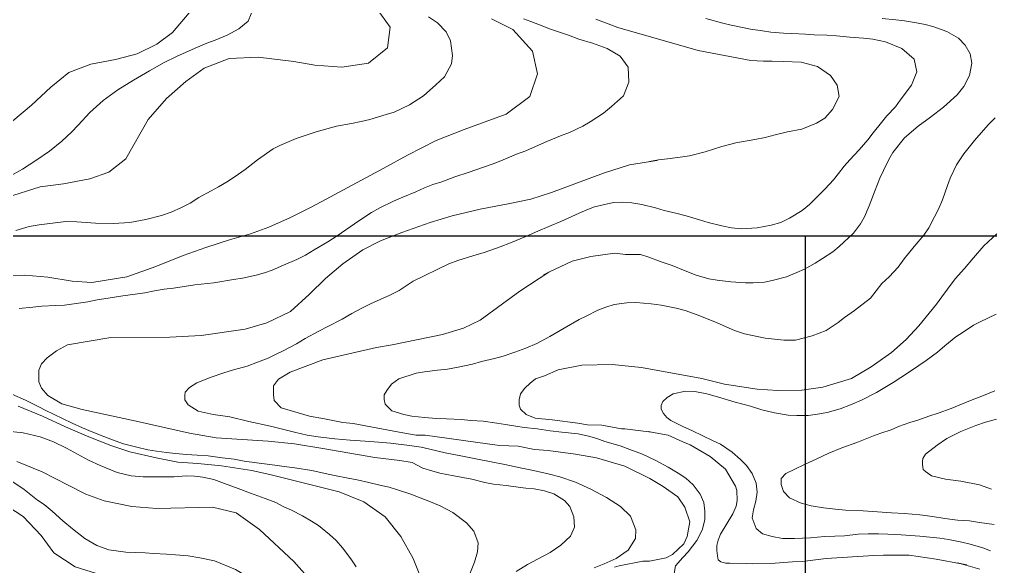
# Model space of a CAD drawing. Header units: metres. Extents: x 548946 to 557077, y 1838800 to 1845419.
# Drawn here: x 552594 to 553096, y 1840829 to 1841112 of the extents above; entities that cross this region are included whole.
import ezdxf

# ---------------------------------------------------------------- set-up
doc = ezdxf.new("R2010")
doc.units = ezdxf.units.M
doc.header["$LTSCALE"] = 28
for name, color, linetype, lineweight in [('1', 7, 'Continuous', 13), ('2', 7, 'Continuous', 13), ('60', 7, 'Continuous', 25)]:
    doc.layers.add(name, color=color, linetype=linetype, lineweight=lineweight)

msp = doc.modelspace()

# ---------------------------------------------------------------- linework, layer by layer
at = {"layer": '1'}
for points in [[(552648.55, 1841039.85), (552660.15, 1841060.18), (552669.71, 1841070.95), (552679.6, 1841079.82), (552689.07, 1841086.7), (552702.12, 1841091.65), (552717.08, 1841092.28), (552735.44, 1841090.17), (552746.42, 1841088.15), (552760.38, 1841087.24), (552774.03, 1841089.15), (552783.9, 1841097.11), (552785.29, 1841107.89), (552776.28, 1841120.23)], [(552837.66, 1841112.15), (552848.64, 1841106.64), (552858.96, 1841095.35), (552861.55, 1841083.72), (552857.54, 1841072), (552845.34, 1841062.88), (552823.56, 1841054.89), (552809.03, 1841049.26), (552794.19, 1841041.78), (552781.62, 1841034.81), (552754.5, 1841020.14), (552744.46, 1841014.88), (552733.8, 1841009.42), (552722.56, 1841004.42), (552713.1, 1841001.03), (552702.18, 1840997.88), (552690.04, 1840994.07), (552678.32, 1840989.92), (552664.19, 1840984.2), (552649.12, 1840978.77), (552631.04, 1840975.98), (552620.86, 1840976.67), (552608.2, 1840978.63), (552596.43, 1840979.65), (552585.46, 1840979.34)], [(552590.15, 1841059.52), (552599.87, 1841067.6), (552609.85, 1841076.87), (552619.12, 1841084.37), (552630.55, 1841088.75), (552643.23, 1841091.2), (552654.44, 1841094.13), (552664.65, 1841099.02), (552672.78, 1841105.1), (552681.36, 1841115.25)], [(552613.45, 1841006.92), (552617.56, 1841007.38), (552623.3, 1841007.23), (552633, 1841006.48), (552642.25, 1841006.32), (552650.65, 1841006.86), (552658.93, 1841008.42), (552667.01, 1841010.61), (552672.04, 1841012.21), (552677.35, 1841014.74), (552681.92, 1841016.94), (552686.41, 1841019.9), (552692.66, 1841023.32), (552696.61, 1841025.32), (552701.61, 1841028.34), (552706.81, 1841031.9), (552710.32, 1841034.24), (552716.66, 1841039.23), (552724.75, 1841044.93), (552728.32, 1841046.76), (552736.77, 1841050.29), (552747.06, 1841053.76), (552757.54, 1841056.61), (552765.3, 1841058.11), (552770.27, 1841059.05), (552774.7, 1841060.19), (552783.27, 1841062.69), (552787.29, 1841063.92), (552795.32, 1841067.79), (552802.49, 1841072.35), (552808.89, 1841078), (552813.38, 1841082.13), (552816.93, 1841088.9), (552817.5, 1841093.12), (552816.4, 1841100.8), (552814.2, 1841105.37), (552809.78, 1841110.09), (552805.16, 1841113.09)], [(552948.57, 1841112.24), (552957.28, 1841109.95), (552961.56, 1841108.86), (552967.41, 1841107.68), (552971.67, 1841106.85), (552977.75, 1841105.96), (552982.11, 1841105.27), (552988.68, 1841104.69), (552992.99, 1841104.52), (553000.04, 1841104.25), (553004.5, 1841103.96), (553011.04, 1841103.64), (553016, 1841103.41), (553022.97, 1841102.74), (553030.05, 1841102.22), (553034.79, 1841101.71), (553041.33, 1841100.21), (553049.89, 1841096.87), (553056.22, 1841091.32), (553057.59, 1841084.84), (553054.84, 1841077.9), (553049.06, 1841070.11), (553046.58, 1841066.72), (553042.15, 1841062.07), (553039.4, 1841058.65), (553035.06, 1841053.22), (553032.2, 1841049.66), (553027.82, 1841044.49), (553022.94, 1841039.27), (553020.05, 1841035.97), (553017.08, 1841032.26), (553014.45, 1841028.98), (553010.27, 1841024.35), (553007.36, 1841021.3), (553002.07, 1841016.17), (552998.24, 1841013.15), (552991.79, 1841009.18), (552987.22, 1841006.99), (552982.3, 1841005.54), (552975.05, 1841004.09), (552967.03, 1841003.72), (552961.77, 1841004.19), (552956.72, 1841005.19), (552949.64, 1841006.88), (552945.19, 1841008.34), (552938.34, 1841010.32), (552933.66, 1841011.49), (552926.98, 1841013.1), (552922.52, 1841014.56), (552915.45, 1841016.25), (552910.28, 1841017.11), (552905.57, 1841017.38), (552900.77, 1841017.24), (552891, 1841014.99), (552886.15, 1841013.03), (552881.18, 1841010.92), (552873.49, 1841007.47), (552868.52, 1841005.36), (552860.44, 1841002), (552855.36, 1840999.75), (552847.53, 1840996.42), (552842.16, 1840994.4), (552833.91, 1840991.41), (552828.11, 1840989.73), (552820.31, 1840987.31), (552815.57, 1840985.48), (552797.17, 1840976.57), (552789.89, 1840971.86), (552785.09, 1840969.38), (552775.18, 1840964.91), (552770.24, 1840962.54), (552765.47, 1840959.81), (552760.44, 1840957.04), (552753.07, 1840953.11), (552748.38, 1840950.77), (552741.38, 1840947.01), (552736.87, 1840944.3), (552729.99, 1840940.68), (552726.04, 1840938.69), (552722.22, 1840936.84), (552716.73, 1840934.67), (552711.36, 1840932.65), (552704.28, 1840930.83), (552699.25, 1840929.24), (552692.74, 1840926.96), (552685.34, 1840924.08), (552681.57, 1840921.61), (552679.27, 1840919.31), (552679.11, 1840917.5), (552679.11, 1840915.2), (552680.91, 1840912.73), (552685.96, 1840909.43), (552693.69, 1840907.69), (552702.4, 1840906.56), (552712.16, 1840904.13), (552723.5, 1840901.6), (552732.32, 1840899.45), (552736.46, 1840898.48)], [(553039.6, 1841112.38), (553046.7, 1841111.6), (553051.19, 1841111.05), (553057.41, 1841110.05), (553061.92, 1841109.25), (553065.8, 1841108.24), (553073.11, 1841105.67), (553079.22, 1841102.18), (553082.61, 1841098.52), (553085.17, 1841094.12), (553085.97, 1841089.26), (553084.85, 1841082.9), (553081.96, 1841077.25), (553078.42, 1841072.83), (553071.44, 1841066.47), (553064.73, 1841061.3), (553058.21, 1841056.69), (553051.21, 1841050.58), (553045.15, 1841043.02), (553043.07, 1841039.54), (553040.32, 1841033.78), (553038.54, 1841029.81), (553036.11, 1841023.56), (553032.96, 1841015.54), (553030.47, 1841009.8), (553028.53, 1841006.21), (553024.9, 1841001.38), (553017.47, 1840994.45), (553014.12, 1840991.74), (553008.78, 1840988.3), (553005.01, 1840985.93), (552999.5, 1840982.85), (552995.53, 1840981.11), (552990.19, 1840978.83), (552982.85, 1840976.99), (552978.91, 1840976.16), (552972.97, 1840975.77), (552968.94, 1840975.71), (552961.46, 1840976.32), (552954.35, 1840977.1), (552949.98, 1840977.79), (552943.53, 1840979.68), (552937.83, 1840981.91), (552931.15, 1840984.69), (552925.47, 1840986.66), (552918.96, 1840989.07), (552914.65, 1840990.41), (552907.04, 1840990.35), (552901.38, 1840991), (552889.13, 1840989.37), (552879.43, 1840986.87), (552867.34, 1840981.22), (552867.34, 1840981.22), (552852.39, 1840971.43), (552831.78, 1840956.45), (552823.16, 1840952.38), (552812.27, 1840948.97), (552786.31, 1840943.62), (552778.29, 1840942.35), (552750.51, 1840935.89), (552733.62, 1840929.6), (552727.61, 1840925.92), (552724.93, 1840922.57), (552724.93, 1840917.87), (552725.27, 1840914.86), (552728.94, 1840911.17), (552743.63, 1840906.89), (552751.42, 1840905.55), (552760.84, 1840903.62), (552766.21, 1840903.05), (552789.89, 1840898.56), (552798.74, 1840897.08), (552803.4, 1840897.08), (552841.82, 1840891.76), (552851.45, 1840891.28), (552859.93, 1840889.63), (552866.98, 1840889.12), (552881.05, 1840887.18), (552881.05, 1840887.18), (552891.89, 1840885.28), (552906.62, 1840880.96), (552919.5, 1840874.62), (552926.43, 1840870.46), (552934.03, 1840865.09), (552937.58, 1840859.91), (552940.25, 1840852.18), (552938.89, 1840844.65), (552937.1, 1840840.95), (552931.24, 1840835.38), (552927.94, 1840833.59), (552919.44, 1840831.99), (552915.94, 1840831.99), (552903.66, 1840829.46), (552901.27, 1840828.81)], [(552858.09, 1841110.73), (552854.3, 1841112.13)], [(552593.5, 1840962.46), (552600.58, 1840963.11), (552605.21, 1840963.62), (552612.32, 1840964.01), (552616.97, 1840964.26), (552624.14, 1840965.31), (552629.02, 1840965.85), (552633.85, 1840966.9), (552641.65, 1840968.15), (552647.01, 1840969), (552658.41, 1840970.65), (552663.38, 1840971.59), (552668.35, 1840972.52), (552673.23, 1840973.06), (552684.37, 1840974.68), (552694.13, 1840975.75), (552704.35, 1840977.4), (552708.95, 1840978.16), (552716.06, 1840979.73), (552720.35, 1840980.98), (552724.23, 1840982.32), (552730.2, 1840984.8), (552737.03, 1840987.76), (552741.45, 1840990.07), (552745.97, 1840992.78), (552753.05, 1840996.94), (552757.91, 1841000.07), (552764.68, 1841004.72), (552769.17, 1841007.69), (552775.71, 1841012.05), (552779.99, 1841014.47), (552787.02, 1841017.98), (552791.88, 1841019.94), (552798.59, 1841022.76), (552803.05, 1841024.81), (552807.42, 1841026.46), (552811.93, 1841028), (552818.67, 1841030.56), (552826.21, 1841032.96), (552833.61, 1841035.46), (552838.98, 1841037.48), (552843.72, 1841039.31), (552850.69, 1841042.15), (552855.43, 1841043.98), (552862, 1841046.91), (552866.34, 1841048.82), (552873.31, 1841051.67), (552878.05, 1841053.49), (552884.85, 1841056.71), (552888.76, 1841058.96), (552895.56, 1841063.35), (552899.73, 1841066.8), (552905.88, 1841072.42), (552908.63, 1841079.36), (552908.29, 1841087.12), (552904.16, 1841092.78), (552897.48, 1841096.73), (552889.89, 1841099.53), (552882.89, 1841101.62), (552877.47, 1841103.63), (552872.88, 1841105.2), (552867.74, 1841106.98), (552863.8, 1841108.5), (552858.09, 1841110.73)], [(553098.19, 1841060.96), (553094.56, 1841057.31), (553087.39, 1841049.23), (553081.9, 1841042.39), (553078.1, 1841036.77), (553074.83, 1841029.77), (553073.43, 1841025.98), (553070.85, 1841018.67), (553068.57, 1841013.48), (553066.76, 1841009.77), (553063.73, 1841004.23), (553061.16, 1841000.44), (553056.21, 1840994.56), (553051.07, 1840988.14), (553047.89, 1840983.89), (553043.38, 1840978.84), (553039.46, 1840975.42), (553033.66, 1840967.89), (553025.4, 1840961.38), (553020.2, 1840957.82), (553016.97, 1840955.25), (553010.66, 1840951.18), (553003.43, 1840948.3), (552994.95, 1840946.19), (552988.84, 1840946.17), (552979.11, 1840947.18), (552968.46, 1840949.39), (552963.32, 1840951.16), (552954.3, 1840955.11), (552947.91, 1840957.66), (552943.97, 1840959.18), (552937.86, 1840961.5), (552933.18, 1840962.67), (552925.33, 1840964.28), (552920.19, 1840964.88), (552912.31, 1840965.58), (552907.66, 1840965.32), (552901.12, 1840964.47), (552896.84, 1840963.22), (552892.72, 1840961.6), (552886.55, 1840958.58), (552882.98, 1840956.75), (552875.27, 1840952.39), (552867.81, 1840948.06), (552861.07, 1840944.33), (552855.47, 1840942.02), (552849.73, 1840939.83), (552843.7, 1840937.86), (552839.16, 1840936.58), (552832.57, 1840935.07), (552827.91, 1840933.65), (552820.4, 1840932.17), (552814.92, 1840931.18), (552809.78, 1840930.61), (552802.98, 1840929.74), (552798.76, 1840929.14), (552789.85, 1840926.21), (552785.99, 1840923.44), (552783.49, 1840920.14), (552782.17, 1840917.84), (552782.17, 1840915.53), (552782.67, 1840913.07), (552786.09, 1840909.54), (552792.28, 1840907.62), (552796.54, 1840906.79)], [(552586.91, 1841019.91), (552604.31, 1841025.34), (552616.31, 1841026.94), (552630.01, 1841029.5), (552639.74, 1841032.91), (552648.55, 1841039.85)], [(552591.8, 1841002.72), (552598.71, 1841004.91), (552603.82, 1841005.73), (552613.45, 1841006.92)], [(553098.93, 1841001.08), (553092.33, 1840994.9), (553086.9, 1840988.7), (553082.18, 1840983.11), (553077.44, 1840977.78), (553073.46, 1840972.53), (553070.52, 1840968.56), (553067.83, 1840964.63), (553058.64, 1840953.55), (553052.05, 1840946.47), (553044.52, 1840939.67), (553033.94, 1840932.28), (553023.85, 1840926.36), (553009.06, 1840921.87), (552998.23, 1840920.28), (552985.69, 1840920.05), (552975.11, 1840920.82), (552958.11, 1840923.46), (552946.39, 1840926.31), (552915.32, 1840932.05), (552899.99, 1840933.59), (552884.35, 1840933.27), (552872.07, 1840930.74), (552865.15, 1840927.7), (552860.4, 1840926.06), (552857.61, 1840923.92), (552854.98, 1840921.29), (552852.69, 1840918.33), (552852.03, 1840915.2), (552852.03, 1840912.57), (552852.69, 1840910.43), (552855.64, 1840907.64), (552860.24, 1840905.81), (552868.97, 1840905.01), (552882.25, 1840903.25), (552887.39, 1840902.4), (552894.67, 1840902.17), (552904.85, 1840900.32)], [(552865.93, 1840980.56), (552864.53, 1840979.91), (552865.93, 1840980.56)], [(552669.58, 1840888.12), (552664.44, 1840888.73), (552659.93, 1840889.53), (552654.33, 1840890.74), (552647.37, 1840892.57), (552643.03, 1840894.17), (552637.21, 1840896.26), (552631.5, 1840898.5), (552626.16, 1840900.9), (552620.83, 1840903.3), (552615.89, 1840905.62), (552611.49, 1840907.74), (552607.24, 1840909.74), (552603.65, 1840911.68), (552596.77, 1840915.09), (552589.66, 1840918.21)], [(553097.85, 1840919.94), (553092.14, 1840917.49), (553085.4, 1840914.93), (553079.55, 1840912.59), (553075.32, 1840910.83), (553068.69, 1840908.41), (553064.29, 1840907.01), (553058.04, 1840904.76), (553054.01, 1840903.54), (553048.13, 1840901.46), (553044.41, 1840899.75), (553039.02, 1840897.99), (553035.13, 1840896.65), (553026.53, 1840893.23), (553018.91, 1840890.44), (553012.05, 1840887.73), (553005.63, 1840884.68), (552999.8, 1840882.09), (552994.26, 1840879.27), (552989.94, 1840877.21), (552987.48, 1840874.58), (552987.48, 1840873.1), (552987.48, 1840871.46), (552988.74, 1840868), (552991.85, 1840864.57)], [(552592.93, 1840912.04), (552605.56, 1840906.83), (552617.44, 1840901.29), (552629.41, 1840896.14), (552640.79, 1840891.71), (552650.74, 1840888.41), (552664.3, 1840885.25), (552664.3, 1840885.25), (552675.56, 1840883), (552685.86, 1840882.46), (552698.05, 1840881.1), (552713.72, 1840878.82), (552723.81, 1840876.58), (552758.99, 1840867.79), (552771.61, 1840862.59), (552782.7, 1840854.88), (552790.83, 1840844.65), (552797.15, 1840833.3), (552800.93, 1840823.75)], [(552796.54, 1840906.79), (552803.1, 1840906.21), (552809.27, 1840905.72), (552814.49, 1840905.51), (552822.2, 1840905.19), (552827.08, 1840904.56), (552833.36, 1840904.21), (552840.5, 1840903.17), (552844.87, 1840902.49), (552850.29, 1840901.65), (552854.66, 1840900.96), (552861.37, 1840900.27), (552867.99, 1840899.18), (552874.05, 1840898.55), (552882.47, 1840897.65), (552887.92, 1840896.56), (552892.23, 1840895.22), (552896.28, 1840893.84), (552904.22, 1840891.46), (552909.24, 1840889.55), (552915.75, 1840887.14), (552922.74, 1840883.88), (552928.96, 1840880.53), (552934.13, 1840877.33), (552938.18, 1840874.79), (552941.94, 1840871.3), (552945.59, 1840866.5), (552947.5, 1840862.16), (552947.98, 1840857.79), (552947.95, 1840853.36), (552946.6, 1840847.88), (552943.8, 1840842.63), (552939.37, 1840836.81), (552936.57, 1840833.9), (552932.77, 1840829.45), (552931.88, 1840824.54)], [(553098.81, 1840905.35), (553093.13, 1840903.81), (553088.13, 1840901.96), (553080.27, 1840898.89), (553073.13, 1840895.24), (553068.05, 1840891.82), (553062.09, 1840887.25), (553060.78, 1840884.95), (553060.45, 1840883.47)], [(552767.65, 1840828.95), (552764.97, 1840833.21), (552760.72, 1840838.73), (552757.44, 1840842.53), (552753.96, 1840845.78), (552748.26, 1840850.36), (552744.63, 1840852.56), (552740.04, 1840855.31), (552734.25, 1840858.31), (552730.28, 1840860.08), (552726.14, 1840862.23), (552720.58, 1840864.35), (552713.13, 1840867.04), (552705.39, 1840869.96), (552701.05, 1840871.56), (552694.15, 1840874.05), (552688.41, 1840875.37), (552684.07, 1840875.8), (552679.76, 1840875.98), (552673.56, 1840875.56), (552666.28, 1840875.53), (552657.57, 1840875.49), (552651.41, 1840875.98), (552644.18, 1840877.78), (552635.34, 1840881.36), (552629.32, 1840884.08), (552621.7, 1840888.31), (552617.96, 1840890.37), (552611.22, 1840893.66), (552604.32, 1840896.15), (552595.5, 1840898.3), (552587.47, 1840899.11)], [(552736.46, 1840898.48), (552742.34, 1840897.05), (552748.02, 1840896.24), (552756.72, 1840895.12), (552764.6, 1840894.43), (552772.34, 1840893.85), (552779.28, 1840893.44), (552785.44, 1840892.95), (552795.21, 1840891.68), (552801.29, 1840890.79), (552805.83, 1840889.73), (552813.71, 1840887.87), (552822.61, 1840886.12), (552831.38, 1840884.48), (552837.48, 1840883.33), (552844.54, 1840881.9), (552853.33, 1840880.01), (552859.32, 1840878.72), (552867.71, 1840876.91), (552872.94, 1840875.53), (552881.19, 1840872.67), (552889.12, 1840869.12), (552897.14, 1840864.8), (552904.42, 1840860.14), (552909.64, 1840855.26), (552912.37, 1840848.14), (552912.08, 1840843.69), (552908.33, 1840837.55), (552902.16, 1840833.36), (552895.96, 1840830.6), (552890.74, 1840828.46)], [(552904.85, 1840900.32), (552906.67, 1840900.26), (552920.47, 1840898.61), (552920.47, 1840898.61), (552929.05, 1840897.05), (552936.7, 1840893.5), (552940.37, 1840891.96), (552950.75, 1840885.99), (552958.59, 1840879.48), (552963.85, 1840870.61), (552964.48, 1840868.47), (552964.79, 1840863.33), (552964.22, 1840860.28), (552962.46, 1840856.33), (552956.05, 1840845.79), (552954.8, 1840842.71), (552954.24, 1840840.06), (552954.24, 1840837.4), (552954.52, 1840834.74), (552954.94, 1840832.65), (552956.19, 1840831.53), (552958.7, 1840830.83), (552960.93, 1840830.83), (552969.31, 1840830.8), (552972.44, 1840830.63), (552984.33, 1840830.91), (552993.31, 1840831.65), (552998.34, 1840831.82), (553010.74, 1840833.33), (553035.31, 1840834.89), (553040.34, 1840835.06), (553053.56, 1840834.98), (553067.64, 1840833.04), (553080.5, 1840830.56), (553080.5, 1840830.56), (553090.24, 1840827.78)], [(552919.67, 1840898.75), (552918.87, 1840898.9), (552919.67, 1840898.75)], [(552826.44, 1840825.41), (552828.9, 1840831.41), (552830.53, 1840836.66), (552830.79, 1840841.37), (552828.57, 1840847.37), (552824.83, 1840851.77), (552817.62, 1840857.09), (552811.54, 1840860.32), (552807.03, 1840862.29), (552795.9, 1840866.53), (552789.02, 1840868.76), (552784.71, 1840870.11), (552780.57, 1840871.08), (552774.29, 1840872.6), (552768.15, 1840874.01), (552763.64, 1840874.81), (552756.59, 1840876.25), (552751.68, 1840877.14), (552744.74, 1840878.71), (552736.01, 1840880.09), (552730.47, 1840880.78), (552725.7, 1840881.56), (552718.85, 1840882.36), (552709.74, 1840883.57), (552704.69, 1840884.58), (552698.5, 1840885.33), (552691.1, 1840886.33), (552685.48, 1840886.62), (552679.97, 1840887.06), (552674.32, 1840887.6), (552669.58, 1840888.12)], [(552745.31, 1840820.68), (552735.53, 1840831.77), (552717.76, 1840848.32), (552705.67, 1840856.82), (552693.42, 1840859.86), (552664.62, 1840859.12), (552651.68, 1840860.14), (552637.49, 1840863.1), (552627.91, 1840866.57), (552627.91, 1840866.57), (552618.72, 1840871.12), (552605.39, 1840878.06), (552592.22, 1840883.46)], [(553060.45, 1840883.47), (553060.45, 1840881.83), (553060.94, 1840879.36), (553062.09, 1840878.21), (553065.23, 1840876.03), (553072.46, 1840874.23), (553080.36, 1840873.28), (553090.07, 1840871.35), (553096.18, 1840869.04)], [(552748.74, 1840754.32), (552746.75, 1840758.25), (552742.1, 1840766.41), (552739.92, 1840770.95), (552736.83, 1840776.7), (552735.04, 1840782.7), (552730.64, 1840789.51), (552723.39, 1840797.65), (552712.7, 1840806.43), (552698.14, 1840813.88), (552681.62, 1840819.17), (552667.66, 1840821.25), (552644.74, 1840823.49), (552633.51, 1840825.48), (552622.5, 1840828.92), (552611.33, 1840836.23), (552611.33, 1840836.23), (552604.9, 1840845.1), (552595.52, 1840854.94), (552583.52, 1840862.67)], [(552991.85, 1840864.57), (552997.72, 1840861.96), (553002.95, 1840860.59), (553009.31, 1840859.47), (553015.62, 1840858.86), (553020.76, 1840858.26), (553029.9, 1840857.96), (553037.24, 1840857.47), (553044.46, 1840856.84), (553051.25, 1840856.55), (553059.13, 1840855.85), (553065.73, 1840855.02), (553072.09, 1840853.9), (553078.55, 1840853.18), (553084.83, 1840852.83), (553089.99, 1840851.97), (553097.53, 1840850.85)]]:
    msp.add_lwpolyline(points, dxfattribs=at)
msp.add_lwpolyline([(553080.5, 1840830.56), (553083.39, 1840830), (553078.47, 1840831.14)], close=True, dxfattribs=at)
at = {"layer": '2'}
for points in [[(552579.82, 1841026.34), (552587.81, 1841030.34), (552595.26, 1841034.54), (552602.16, 1841038.93), (552609.14, 1841043.72), (552615.54, 1841048.96), (552620.57, 1841053.64), (552624.04, 1841057.2), (552630.03, 1841063.7), (552636.96, 1841069.92), (552644.5, 1841075.43), (552652.62, 1841080.5), (552660.77, 1841085.3), (552668.47, 1841089.53), (552674.87, 1841092.68), (552684.52, 1841097.02), (552690.47, 1841099.59), (552694.72, 1841101.17), (552701.07, 1841103.66), (552707.07, 1841106.89), (552711.91, 1841111.02), (552714.9, 1841118.45)], [(552850.36, 1840826.62), (552856.22, 1840830.12), (552861.73, 1840833.2), (552868.02, 1840836.37), (552873.45, 1840840.21), (552878.53, 1840844.81), (552880.62, 1840849.46), (552880.28, 1840854.88), (552878.26, 1840860.25), (552875.47, 1840863.2), (552869.87, 1840866.74), (552865.17, 1840868.18), (552859.71, 1840869.27), (552855.52, 1840869.58), (552851.55, 1840870.19), (552845.35, 1840870.94), (552838.76, 1840871.77), (552834.25, 1840872.57), (552827.43, 1840874.29), (552822.92, 1840875.1), (552818.26, 1840876.02), (552810.95, 1840877.42), (552806.79, 1840878.65), (552802.22, 1840879.97), (552796.75, 1840882.82), (552790.35, 1840883.97), (552777.36, 1840885.51), (552750.54, 1840890.17), (552735.9, 1840892.56), (552722.28, 1840893.89), (552695.27, 1840895.69), (552695.27, 1840895.69), (552681.53, 1840898.05), (552653.9, 1840904.3), (552626.03, 1840910.27), (552615.6, 1840913.26), (552608.34, 1840917.54), (552605, 1840921.23), (552603.67, 1840924.58), (552603.67, 1840927.59), (552603.67, 1840930.61), (552605, 1840933.96), (552608.01, 1840936.97), (552612.69, 1840940.66), (552618.37, 1840943.68), (552640.93, 1840947.55), (552671.35, 1840947.69), (552687.59, 1840948.46), (552710.28, 1840951.76), (552721.57, 1840955.08), (552733.74, 1840960.97), (552743.63, 1840969.84), (552751.79, 1840978), (552760.81, 1840985.48), (552771.13, 1840992.84), (552780.34, 1840997.36), (552791.26, 1841001.69), (552805.96, 1841006.95), (552817.36, 1841010.42), (552831.75, 1841013.83), (552847.1, 1841016.7), (552857.99, 1841018.95), (552868.63, 1841022.33), (552895.61, 1841032.45), (552909, 1841036.66), (552923.25, 1841039.02), (552923.33, 1841039.02), (552919.38, 1841038.4), (552924.09, 1841039.31), (552928.72, 1841039.82), (552935.26, 1841040.67), (552940, 1841041.33), (552948.22, 1841043.4), (552956.76, 1841046.16), (552964.1, 1841048.01), (552973.78, 1841049.86), (552979.26, 1841050.85), (552984.32, 1841052.19), (552990.66, 1841053.67), (552998.17, 1841055.14), (553005.77, 1841058.19), (553010.02, 1841060.87), (553014.08, 1841065.35), (553017.37, 1841072.09), (553016.35, 1841077.83), (553012.93, 1841082.91), (553006.31, 1841087.51), (552997.75, 1841089.69), (552988.72, 1841090.13), (552982.73, 1841090.25), (552978.3, 1841090.28), (552971.76, 1841090.6), (552944.53, 1841095.73), (552902.92, 1841107.74), (552891.58, 1841111.92)], [(553098.69, 1840959.57), (553090.41, 1840955.67), (553086.84, 1840953.84), (553081.64, 1840950.28), (553077.75, 1840947.77), (553072.01, 1840943.24), (553068.21, 1840939.96), (553062.44, 1840935.68), (553058.69, 1840933.06), (553053.38, 1840929.35), (553045.35, 1840924.3), (553036.7, 1840919.06), (553029.07, 1840915.1), (553023.36, 1840912.65), (553017.99, 1840910.63), (553011.3, 1840908.72), (553006.19, 1840907.9), (553001.45, 1840907.24), (552995.48, 1840907.11), (552991.03, 1840907.4), (552984.01, 1840908.57), (552977.47, 1840910.07), (552971.53, 1840912.01), (552963.63, 1840914.13), (552954.61, 1840916.91), (552948.98, 1840918.37), (552942.88, 1840919.52), (552937.91, 1840919.75), (552931.56, 1840918.33)], [(552931.56, 1840918.33), (552928.45, 1840916.52), (552926.31, 1840914.39), (552925.49, 1840912.41), (552925.49, 1840910.44), (552926.64, 1840908.14), (552928.28, 1840906.16), (552930.41, 1840904.52), (552936.66, 1840901.54), (552941.6, 1840899.22), (552946.68, 1840896.79), (552952.3, 1840894.16), (552956.01, 1840892.36), (552962.06, 1840888.21), (552966.51, 1840884.41), (552969.45, 1840881.35), (552972.5, 1840877.26), (552974.61, 1840872.29), (552975, 1840867.53), (552974.34, 1840862.9), (552973.14, 1840858.48), (552972.42, 1840854.37), (552974.47, 1840848.74), (552977.75, 1840846.11), (552982.86, 1840844.59), (552988.17, 1840843.62), (552994.28, 1840843.64), (553002.56, 1840844.03), (553009.9, 1840844.71), (553015.21, 1840844.9), (553020.26, 1840845.07), (553027.2, 1840845.83), (553032.51, 1840846.03), (553037.71, 1840846.08), (553042.53, 1840845.96), (553049.47, 1840845.55), (553059.18, 1840844.8), (553069.57, 1840843.74), (553074.05, 1840843.19), (553080.85, 1840841.73), (553085.13, 1840840.64), (553091.69, 1840838.89), (553095.78, 1840837.26)], [(552720.53, 1840817.52), (552714.28, 1840822.3), (552705.38, 1840827.56), (552694.48, 1840832.08), (552686.88, 1840833.71), (552680.8, 1840834.61), (552674.24, 1840835.18), (552669.64, 1840835.59), (552662.85, 1840835.88), (552658.65, 1840836.2), (552648.6, 1840836.52), (552639.75, 1840837.76), (552633.64, 1840840.08), (552627.39, 1840843.68), (552621, 1840848.57), (552615.98, 1840852.83), (552610.5, 1840857.69), (552606.34, 1840861.26), (552602.97, 1840863.49), (552596.12, 1840868.98), (552589.1, 1840873.67)]]:
    msp.add_lwpolyline(points, dxfattribs=at)
at = {"layer": '60'}
for p, q in [((549000, 1841000), (557000, 1841000)), ((553000, 1839000), (553000, 1841000))]:
    msp.add_line(p, q, dxfattribs=at)

doc.saveas('drawing.dxf')
